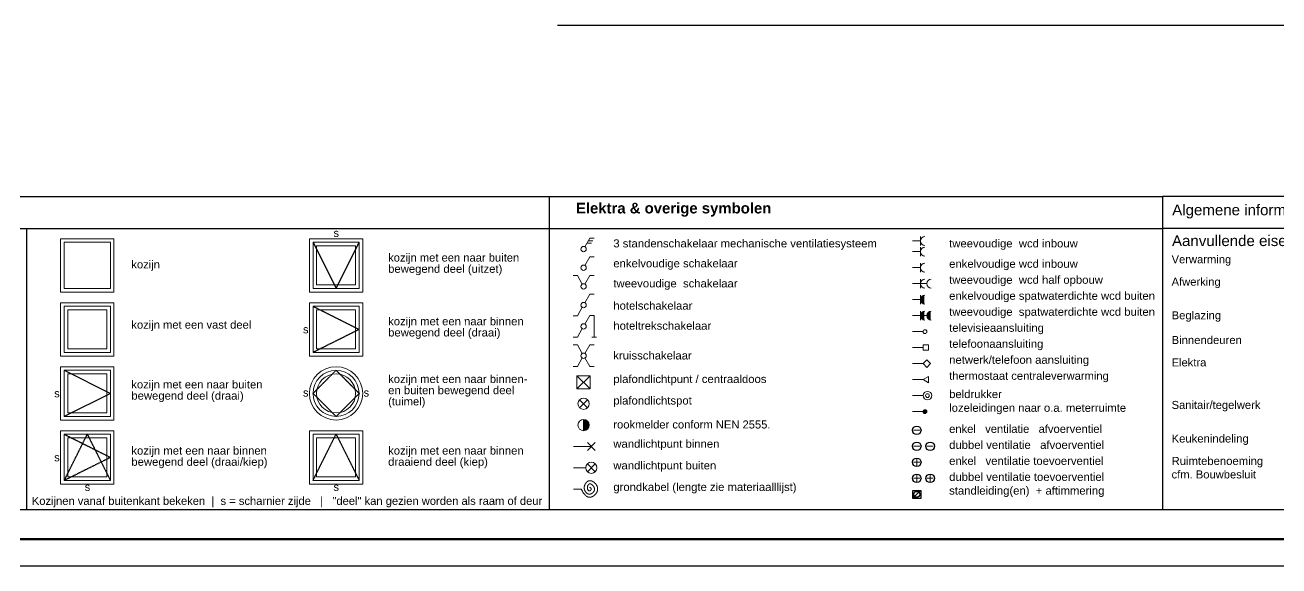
# Model space of a CAD drawing. Header units: millimetres. Extents: x -245 to 49755, y -245 to 41806.
# Drawn here: x 12192 to 23945, y -245 to 4824 of the extents above; entities that cross this region are included whole.
import ezdxf

# ---------------------------------------------------------------- set-up
doc = ezdxf.new("R2010")
doc.units = ezdxf.units.MM
doc.linetypes.add('PUNKT2_S9', pattern=[1, 0, -1])
doc.linetypes.add('VERDECKT2_S2', pattern=[2.7, 2, -0.7])
doc.layers.add('Standard', color=7, linetype='Continuous', lineweight=25)
doc.styles.add('ARIAL', font='arial.ttf')

msp = doc.modelspace()

# ---------------------------------------------------------------- hatches: boundary and pattern name
at = {"layer": 'Standard', "linetype": 'PUNKT2_S9', "lineweight": 18}
for color, points in [(8, [(20617, 2292), (20617, 2210), (20616, 2210), (20614, 2211), (20612, 2211), (20610, 2212), (20608, 2213), (20606, 2214), (20604, 2215), (20603, 2217), (20601, 2218), (20599, 2219), (20597, 2221), (20596, 2223), (20594, 2224), (20593, 2226), (20592, 2228), (20591, 2230), (20590, 2232), (20589, 2234), (20588, 2236), (20587, 2238), (20586, 2240), (20586, 2242), (20586, 2244), (20585, 2247), (20585, 2249), (20585, 2251), (20585, 2253), (20585, 2255), (20586, 2258), (20586, 2260), (20586, 2262), (20587, 2264), (20588, 2266), (20589, 2268), (20590, 2270), (20591, 2272), (20592, 2274), (20593, 2276), (20594, 2278), (20596, 2279), (20597, 2281), (20599, 2283), (20601, 2284), (20603, 2285), (20604, 2287), (20606, 2288), (20608, 2289), (20610, 2290), (20612, 2291), (20614, 2291), (20616, 2292)]), (8, [(20617, 2142), (20617, 2060), (20616, 2060), (20614, 2061), (20612, 2061), (20610, 2062), (20608, 2063), (20606, 2064), (20604, 2065), (20603, 2067), (20601, 2068), (20599, 2069), (20597, 2071), (20596, 2073), (20594, 2074), (20593, 2076), (20592, 2078), (20591, 2080), (20590, 2082), (20589, 2084), (20588, 2086), (20587, 2088), (20586, 2090), (20586, 2092), (20586, 2094), (20585, 2097), (20585, 2099), (20585, 2101), (20585, 2103), (20585, 2105), (20586, 2108), (20586, 2110), (20586, 2112), (20587, 2114), (20588, 2116), (20589, 2118), (20590, 2120), (20591, 2122), (20592, 2124), (20593, 2126), (20594, 2128), (20596, 2129), (20597, 2131), (20599, 2133), (20601, 2134), (20603, 2135), (20604, 2137), (20606, 2138), (20608, 2139), (20610, 2140), (20612, 2141), (20614, 2141), (20616, 2142)]), (8, [(20676, 2142), (20676, 2060), (20675, 2060), (20673, 2061), (20671, 2061), (20669, 2062), (20667, 2063), (20665, 2064), (20663, 2065), (20661, 2067), (20659, 2068), (20658, 2069), (20656, 2071), (20655, 2073), (20653, 2074), (20652, 2076), (20651, 2078), (20649, 2080), (20648, 2082), (20647, 2084), (20647, 2086), (20646, 2088), (20645, 2090), (20645, 2092), (20644, 2094), (20644, 2097), (20644, 2099), (20644, 2101), (20644, 2103), (20644, 2105), (20644, 2108), (20645, 2110), (20645, 2112), (20646, 2114), (20647, 2116), (20647, 2118), (20648, 2120), (20649, 2122), (20651, 2124), (20652, 2126), (20653, 2128), (20655, 2129), (20656, 2131), (20658, 2133), (20659, 2134), (20661, 2135), (20663, 2137), (20665, 2138), (20667, 2139), (20669, 2140), (20671, 2141), (20673, 2141), (20675, 2142)]), (252, [(20609, 1201), (20609, 1202), (20610, 1203), (20610, 1204), (20610, 1205), (20610, 1205), (20610, 1206), (20611, 1207), (20611, 1208), (20611, 1209), (20612, 1210), (20612, 1210), (20613, 1211), (20613, 1212), (20614, 1213), (20615, 1213), (20615, 1214), (20616, 1215), (20617, 1215), (20617, 1216), (20618, 1216), (20619, 1217), (20620, 1217), (20621, 1217), (20622, 1218), (20622, 1218), (20623, 1218), (20624, 1218), (20625, 1218), (20626, 1218), (20627, 1218), (20628, 1218), (20629, 1218), (20630, 1218), (20631, 1218), (20631, 1218), (20632, 1218), (20633, 1217), (20634, 1217), (20635, 1217), (20636, 1216), (20636, 1216), (20637, 1215), (20638, 1215), (20639, 1214), (20639, 1213), (20640, 1213), (20641, 1212), (20641, 1211), (20642, 1210), (20642, 1210), (20643, 1209), (20643, 1208), (20643, 1207), (20644, 1206), (20644, 1205), (20644, 1205), (20644, 1204), (20644, 1203), (20644, 1202), (20644, 1201), (20644, 1200), (20644, 1199), (20644, 1198), (20644, 1197), (20644, 1196), (20644, 1196), (20643, 1195), (20643, 1194), (20643, 1193), (20642, 1192), (20642, 1191), (20641, 1191), (20641, 1190), (20640, 1189), (20639, 1189), (20639, 1188), (20638, 1187), (20637, 1187), (20636, 1186), (20636, 1186), (20635, 1185), (20634, 1185), (20633, 1185), (20632, 1184), (20631, 1184), (20631, 1184), (20630, 1184), (20629, 1184), (20628, 1183), (20627, 1183), (20626, 1183), (20625, 1184), (20624, 1184), (20623, 1184), (20622, 1184), (20622, 1184), (20621, 1185), (20620, 1185), (20619, 1185), (20618, 1186), (20617, 1186), (20617, 1187), (20616, 1187), (20615, 1188), (20615, 1189), (20614, 1189), (20613, 1190), (20613, 1191), (20612, 1191), (20612, 1192), (20611, 1193), (20611, 1194), (20611, 1195), (20610, 1196), (20610, 1196), (20610, 1197), (20610, 1198), (20610, 1199), (20609, 1200)])]:
    msp.add_hatch(color=color, dxfattribs=at).paths.add_polyline_path(points, flags=16)
msp.add_hatch(color=8, dxfattribs=at).paths.add_polyline_path([(17427, 1128), (17427, 1023), (17436, 1024), (17445, 1026), (17453, 1030), (17461, 1035), (17467, 1042), (17473, 1049), (17476, 1058), (17479, 1066), (17480, 1075), (17479, 1085), (17476, 1093), (17473, 1102), (17467, 1109), (17461, 1116), (17453, 1121), (17445, 1125), (17436, 1127)])

# ---------------------------------------------------------------- linework, layer by layer
at = {"layer": 'Standard', "color": 26, "linetype": 'Continuous', "lineweight": -3}
msp.add_line((17184, 4824), (25734, 4824), dxfattribs=at)
at = {"layer": 'Standard', "color": 1, "linetype": 'Continuous', "lineweight": -3}
for p, q in [((7505, 3219), (17105, 3219)), ((17105, 3219), (17105, 281)), ((17105, 3219), (22855, 3219)), ((29605, 3219), (22855, 3219)), ((22855, 3219), (22855, 281)), ((7505, 2919), (17105, 2919)), ((12206, 2919), (12206, 281)), ((17105, 2919), (22855, 2919)), ((17105, 281), (7505, 281)), ((22855, 281), (17105, 281)), ((29605, 281), (22855, 281))]:
    msp.add_line(p, q, dxfattribs=at)
at = {"layer": 'Standard', "color": 7, "linetype": 'Continuous', "lineweight": -3}
for p, q in [((29605, 3219), (22855, 3219)), ((29605, 2919), (22855, 2919)), ((14891, 2789), (15107, 2356)), ((15107, 2356), (15324, 2789)), ((12559, 1589), (12992, 1372)), ((12992, 1372), (12559, 1156)), ((15107, 1156), (14891, 1372)), ((15324, 1372), (15107, 1156)), ((20512, 388), (20512, 463)), ((20512, 463), (20587, 463)), ((20587, 388), (20512, 388)), ((20582, 458), (20518, 394)), ((20518, 394), (20518, 414)), ((20518, 394), (20538, 394)), ((20587, 463), (20587, 388))]:
    msp.add_line(p, q, dxfattribs=at)
at = {"layer": 'Standard', "color": 7, "linetype": 'Continuous', "lineweight": 18}
for p, q in [((13025, 2822), (12525, 2822)), ((12525, 2822), (12525, 2322)), ((13025, 2322), (13025, 2822)), ((15357, 2822), (14857, 2822)), ((14857, 2822), (14857, 2322)), ((15357, 2322), (15357, 2822)), ((20585, 2759), (20585, 2843)), ((12992, 2789), (12559, 2789)), ((12559, 2789), (12559, 2356)), ((12992, 2356), (12992, 2789)), ((15324, 2789), (14891, 2789)), ((14891, 2789), (14891, 2356)), ((15290, 2755), (14924, 2755)), ((14924, 2755), (14924, 2389)), ((15290, 2389), (15290, 2755)), ((15324, 2356), (15324, 2789)), ((20585, 2801), (20510, 2801)), ((20585, 2659), (20585, 2743)), ((17440, 2572), (17485, 2651)), ((17485, 2651), (17527, 2651)), ((20585, 2701), (20510, 2701)), ((20585, 2509), (20585, 2593)), ((17369, 2476), (17328, 2476)), ((17415, 2397), (17369, 2476)), ((17440, 2397), (17485, 2476)), ((17485, 2476), (17527, 2476)), ((20585, 2551), (20510, 2551)), ((12559, 2356), (12992, 2356)), ((14891, 2356), (15324, 2356)), ((14924, 2389), (15290, 2389)), ((20510, 2401), (20644, 2401)), ((20585, 2443), (20585, 2358)), ((12525, 2322), (13025, 2322)), ((14857, 2322), (15357, 2322)), ((17440, 2222), (17485, 2301)), ((17485, 2301), (17527, 2301)), ((20585, 2251), (20510, 2251)), ((20585, 2251), (20585, 2293)), ((20585, 2251), (20585, 2208)), ((20617, 2292), (20617, 2210)), ((13025, 2222), (12525, 2222)), ((12525, 2222), (12525, 1722)), ((12992, 2189), (12559, 2189)), ((12559, 2189), (12559, 1756)), ((12958, 2155), (12592, 2155)), ((12592, 2155), (12592, 1789)), ((12958, 1789), (12958, 2155)), ((12992, 1756), (12992, 2189)), ((13025, 1722), (13025, 2222)), ((15357, 2222), (14857, 2222)), ((14857, 2222), (14857, 1722)), ((15324, 2189), (14891, 2189)), ((14891, 2189), (14891, 1756)), ((15290, 2155), (14924, 2155)), ((14924, 2155), (14924, 1789)), ((15290, 1789), (15290, 2155)), ((15324, 1756), (15324, 2189)), ((15357, 1722), (15357, 2222)), ((17415, 2179), (17369, 2100)), ((20585, 2101), (20585, 2143)), ((20617, 2142), (20617, 2060)), ((20676, 2142), (20676, 2060)), ((17369, 2100), (17328, 2100)), ((17440, 2022), (17485, 2101)), ((17485, 2101), (17527, 2101)), ((17527, 2101), (17527, 1900)), ((20644, 2101), (20510, 2101)), ((20585, 2101), (20585, 2058)), ((17369, 1900), (17328, 1900)), ((17415, 1979), (17369, 1900)), ((17547, 1900), (17506, 1900)), ((20510, 1951), (20609, 1951)), ((12592, 1789), (12958, 1789)), ((14924, 1789), (15290, 1789)), ((17369, 1826), (17328, 1826)), ((17415, 1747), (17369, 1826)), ((17440, 1747), (17485, 1826)), ((17485, 1826), (17527, 1826)), ((20510, 1801), (20609, 1801)), ((20609, 1776), (20609, 1826)), ((20609, 1826), (20659, 1826)), ((20659, 1776), (20609, 1776)), ((20659, 1826), (20659, 1776)), ((12525, 1722), (13025, 1722)), ((12559, 1756), (12992, 1756)), ((14857, 1722), (15357, 1722)), ((14891, 1756), (15324, 1756)), ((17415, 1704), (17369, 1625)), ((17440, 1704), (17485, 1625)), ((20510, 1651), (20609, 1651)), ((20609, 1651), (20645, 1686)), ((20645, 1616), (20609, 1651)), ((20645, 1686), (20680, 1651)), ((20680, 1651), (20645, 1616)), ((13025, 1622), (12525, 1622)), ((12525, 1622), (12525, 1122)), ((12992, 1589), (12559, 1589)), ((12559, 1589), (12559, 1156)), ((12958, 1555), (12592, 1555)), ((12592, 1555), (12592, 1189)), ((12958, 1189), (12958, 1555)), ((12992, 1156), (12992, 1589)), ((13025, 1122), (13025, 1622)), ((17369, 1625), (17328, 1625)), ((17489, 1414), (17365, 1537)), ((17365, 1414), (17489, 1537)), ((17489, 1537), (17365, 1537)), ((17365, 1537), (17365, 1414)), ((17485, 1625), (17527, 1625)), ((17489, 1414), (17489, 1537)), ((20609, 1501), (20659, 1530)), ((20659, 1530), (20659, 1472)), ((17365, 1414), (17489, 1414)), ((20609, 1501), (20510, 1501)), ((20659, 1472), (20609, 1501)), ((20510, 1351), (20609, 1351)), ((12592, 1189), (12958, 1189)), ((20510, 1201), (20609, 1201)), ((12525, 1122), (13025, 1122)), ((12559, 1156), (12992, 1156)), ((13025, 1022), (12525, 1022)), ((12525, 1022), (12525, 522)), ((12992, 989), (12559, 989)), ((12559, 989), (12559, 556)), ((12958, 955), (12592, 955)), ((12592, 955), (12592, 589)), ((12958, 589), (12958, 955)), ((12992, 556), (12992, 989)), ((13025, 522), (13025, 1022)), ((15357, 1022), (14857, 1022)), ((14857, 1022), (14857, 522)), ((15324, 989), (14891, 989)), ((14891, 989), (14891, 556)), ((15290, 955), (14924, 955)), ((14924, 955), (14924, 589)), ((15290, 589), (15290, 955)), ((15324, 556), (15324, 989)), ((15357, 522), (15357, 1022)), ((17334, 875), (17500, 875)), ((17537, 913), (17463, 838)), ((17537, 838), (17463, 913)), ((17537, 713), (17463, 638)), ((17537, 638), (17463, 713)), ((12592, 589), (12958, 589)), ((14924, 589), (15290, 589)), ((17334, 675), (17447, 675)), ((12525, 522), (13025, 522)), ((12559, 556), (12992, 556)), ((14857, 522), (15357, 522)), ((14891, 556), (15324, 556)), ((17405, 475), (17410, 466)), ((17435, 499), (17434, 498)), ((17434, 498), (17434, 497)), ((17434, 497), (17434, 496)), ((17434, 496), (17434, 494)), ((17434, 494), (17434, 493)), ((17434, 493), (17434, 492)), ((17434, 492), (17434, 491)), ((17434, 491), (17434, 489)), ((17434, 489), (17434, 488)), ((17434, 488), (17434, 487)), ((17434, 487), (17434, 486)), ((17434, 486), (17434, 484)), ((17434, 484), (17434, 483)), ((17434, 483), (17434, 482)), ((17434, 482), (17434, 480)), ((17434, 480), (17434, 479)), ((17434, 479), (17434, 478)), ((17434, 478), (17434, 477)), ((17434, 477), (17435, 475)), ((17436, 504), (17435, 503)), ((17435, 503), (17435, 502)), ((17435, 502), (17435, 501)), ((17435, 501), (17435, 499)), ((17435, 475), (17435, 474)), ((17435, 474), (17435, 473)), ((17435, 473), (17435, 472)), ((17435, 472), (17436, 471)), ((17437, 508), (17436, 507)), ((17436, 507), (17436, 506)), ((17436, 506), (17436, 504)), ((17436, 471), (17436, 469)), ((17438, 511), (17437, 509)), ((17437, 509), (17437, 508)), ((17439, 514), (17438, 513)), ((17438, 513), (17438, 512)), ((17438, 512), (17438, 511)), ((17440, 516), (17439, 515)), ((17439, 515), (17439, 514)), ((17441, 519), (17440, 518)), ((17440, 518), (17440, 516)), ((17442, 521), (17441, 520)), ((17441, 520), (17441, 519)), ((17443, 523), (17442, 522)), ((17442, 522), (17442, 521)), ((17444, 524), (17443, 523)), ((17445, 526), (17444, 525)), ((17444, 525), (17444, 524)), ((17446, 527), (17445, 527)), ((17445, 527), (17445, 526)), ((17447, 529), (17446, 528)), ((17446, 528), (17446, 527)), ((17448, 530), (17447, 530)), ((17447, 530), (17447, 529)), ((17449, 532), (17448, 531)), ((17448, 531), (17448, 530)), ((17450, 533), (17449, 533)), ((17449, 533), (17449, 532)), ((17451, 535), (17450, 534)), ((17450, 534), (17450, 533)), ((17452, 536), (17451, 535)), ((17451, 535), (17451, 535)), ((17453, 537), (17452, 536)), ((17454, 538), (17453, 537)), ((17453, 537), (17453, 537)), ((17455, 539), (17454, 539)), ((17454, 539), (17454, 538)), ((17456, 540), (17455, 539)), ((17457, 541), (17456, 541)), ((17456, 541), (17456, 540)), ((17458, 542), (17457, 542)), ((17457, 542), (17457, 541)), ((17459, 543), (17458, 542)), ((17460, 544), (17459, 543)), ((17459, 543), (17459, 543)), ((17461, 544), (17460, 544)), ((17462, 545), (17461, 545)), ((17461, 545), (17461, 544)), ((17463, 546), (17462, 545)), ((17464, 547), (17463, 546)), ((17463, 546), (17463, 546)), ((17464, 497), (17463, 496)), ((17463, 496), (17463, 494)), ((17463, 494), (17463, 493)), ((17463, 493), (17463, 492)), ((17463, 492), (17463, 490)), ((17463, 490), (17463, 489)), ((17463, 489), (17463, 488)), ((17463, 488), (17463, 486)), ((17463, 486), (17463, 485)), ((17463, 485), (17463, 484)), ((17463, 484), (17463, 482)), ((17463, 482), (17463, 481)), ((17463, 481), (17464, 479)), ((17465, 547), (17464, 547)), ((17465, 502), (17464, 501)), ((17464, 501), (17464, 500)), ((17464, 500), (17464, 498)), ((17464, 498), (17464, 497)), ((17464, 479), (17464, 478)), ((17464, 478), (17464, 477)), ((17464, 477), (17465, 475)), ((17466, 548), (17465, 547)), ((17466, 505), (17465, 504)), ((17465, 504), (17465, 502)), ((17465, 475), (17465, 474)), ((17465, 474), (17465, 473)), ((17465, 473), (17466, 472)), ((17467, 548), (17466, 548)), ((17466, 548), (17466, 548)), ((17467, 507), (17466, 506)), ((17466, 506), (17466, 506)), ((17466, 506), (17466, 505)), ((17466, 472), (17466, 471)), ((17466, 471), (17467, 470)), ((17468, 549), (17467, 548)), ((17468, 509), (17467, 509)), ((17467, 509), (17467, 508)), ((17467, 508), (17467, 507)), ((17467, 470), (17467, 469)), ((17469, 550), (17468, 549)), ((17468, 549), (17468, 549)), ((17469, 511), (17468, 511)), ((17468, 511), (17468, 510)), ((17468, 510), (17468, 509)), ((17470, 550), (17469, 550)), ((17470, 513), (17469, 512)), ((17469, 512), (17469, 511)), ((17471, 550), (17470, 550)), ((17471, 515), (17470, 514)), ((17470, 514), (17470, 513)), ((17470, 513), (17470, 513)), ((17472, 551), (17471, 551)), ((17471, 551), (17471, 550)), ((17472, 516), (17471, 515)), ((17471, 515), (17471, 515)), ((17473, 551), (17472, 551)), ((17473, 517), (17472, 516)), ((17472, 516), (17472, 516)), ((17474, 551), (17473, 551)), ((17474, 518), (17473, 517)), ((17473, 517), (17473, 517)), ((17475, 552), (17474, 552)), ((17474, 552), (17474, 551)), ((17475, 519), (17474, 518)), ((17474, 518), (17474, 518)), ((17476, 552), (17475, 552)), ((17476, 520), (17475, 519)), ((17475, 519), (17475, 519)), ((17477, 552), (17476, 552)), ((17477, 520), (17476, 520)), ((17478, 553), (17477, 552)), ((17478, 521), (17477, 520)), ((17477, 520), (17477, 520)), ((17479, 553), (17478, 553)), ((17478, 553), (17478, 553)), ((17479, 522), (17478, 521)), ((17478, 521), (17478, 521)), ((17480, 553), (17479, 553)), ((17480, 522), (17479, 522)), ((17479, 522), (17479, 522)), ((17481, 553), (17480, 553)), ((17481, 522), (17480, 522)), ((17482, 553), (17481, 553)), ((17481, 553), (17481, 553)), ((17482, 523), (17481, 523)), ((17481, 523), (17481, 522)), ((17483, 553), (17482, 553)), ((17483, 523), (17482, 523)), ((17482, 523), (17482, 523)), ((17484, 553), (17483, 553)), ((17484, 523), (17483, 523)), ((17485, 553), (17484, 553)), ((17485, 523), (17484, 523)), ((17484, 523), (17484, 523)), ((17486, 554), (17485, 553)), ((17486, 523), (17485, 523)), ((17487, 491), (17485, 492)), ((17487, 554), (17486, 554)), ((17486, 554), (17486, 554)), ((17487, 524), (17486, 524)), ((17486, 524), (17486, 523)), ((17488, 553), (17487, 554)), ((17488, 524), (17487, 524)), ((17489, 490), (17487, 491)), ((17489, 553), (17488, 553)), ((17489, 523), (17488, 524)), ((17488, 524), (17488, 524)), ((17490, 553), (17489, 553)), ((17490, 523), (17489, 523)), ((17490, 489), (17489, 490)), ((17491, 553), (17490, 553)), ((17490, 553), (17490, 553)), ((17491, 523), (17490, 523)), ((17490, 523), (17490, 523)), ((17492, 487), (17490, 489)), ((17492, 553), (17491, 553)), ((17492, 523), (17491, 523)), ((17493, 553), (17492, 553)), ((17493, 523), (17492, 523)), ((17492, 523), (17492, 523)), ((17494, 486), (17492, 487)), ((17494, 553), (17493, 553)), ((17494, 523), (17493, 523)), ((17495, 553), (17494, 553)), ((17495, 522), (17494, 523)), ((17495, 485), (17494, 486)), ((17496, 552), (17495, 553)), ((17495, 553), (17495, 553)), ((17496, 522), (17495, 522)), ((17495, 522), (17495, 522)), ((17496, 484), (17495, 485)), ((17497, 552), (17496, 552)), ((17497, 522), (17496, 522)), ((17496, 483), (17496, 484)), ((17497, 483), (17496, 483)), ((17498, 552), (17497, 552)), ((17497, 521), (17497, 522)), ((17498, 521), (17497, 521)), ((17497, 482), (17497, 483)), ((17497, 481), (17497, 482)), ((17498, 481), (17497, 481)), ((17499, 552), (17498, 552)), ((17499, 521), (17498, 521)), ((17498, 480), (17498, 481)), ((17499, 479), (17498, 480)), ((17498, 471), (17498, 472)), ((17498, 472), (17499, 472)), ((17498, 470), (17498, 471)), ((17500, 552), (17499, 552)), ((17499, 520), (17499, 521)), ((17500, 520), (17499, 520)), ((17499, 478), (17499, 479)), ((17499, 477), (17499, 478)), ((17499, 478), (17499, 478)), ((17499, 476), (17499, 477)), ((17499, 475), (17499, 476)), ((17499, 474), (17499, 475)), ((17499, 475), (17499, 475)), ((17499, 473), (17499, 474)), ((17499, 472), (17499, 473)), ((17500, 551), (17500, 552)), ((17501, 551), (17500, 551)), ((17501, 519), (17500, 520)), ((17502, 551), (17501, 551)), ((17502, 519), (17501, 519)), ((17503, 551), (17502, 551)), ((17503, 518), (17502, 519)), ((17502, 519), (17502, 519)), ((17504, 550), (17503, 551)), ((17504, 518), (17503, 518)), ((17505, 550), (17504, 550)), ((17504, 517), (17504, 518)), ((17505, 517), (17504, 517)), ((17506, 549), (17505, 550)), ((17505, 550), (17505, 550)), ((17506, 516), (17505, 517)), ((17507, 549), (17506, 549)), ((17507, 515), (17506, 516)), ((17506, 516), (17506, 516)), ((17508, 549), (17507, 549)), ((17508, 515), (17507, 515)), ((17509, 548), (17508, 549)), ((17508, 514), (17508, 515)), ((17509, 514), (17508, 514)), ((17510, 548), (17509, 548)), ((17510, 513), (17509, 514)), ((17511, 547), (17510, 548)), ((17510, 548), (17510, 548)), ((17511, 512), (17510, 513)), ((17510, 513), (17510, 513)), ((17512, 547), (17511, 547)), ((17512, 511), (17511, 512)), ((17513, 546), (17512, 547)), ((17513, 510), (17512, 511)), ((17512, 511), (17512, 511)), ((17514, 546), (17513, 546)), ((17514, 509), (17513, 510)), ((17514, 545), (17514, 546)), ((17515, 545), (17514, 545)), ((17514, 508), (17514, 509)), ((17515, 507), (17514, 508)), ((17516, 544), (17515, 545)), ((17516, 507), (17515, 507)), ((17517, 544), (17516, 544)), ((17517, 506), (17516, 507)), ((17518, 543), (17517, 544)), ((17517, 505), (17517, 506)), ((17518, 504), (17517, 505)), ((17519, 542), (17518, 543)), ((17518, 543), (17518, 543)), ((17519, 503), (17518, 504)), ((17520, 542), (17519, 542)), ((17519, 502), (17519, 503)), ((17520, 501), (17519, 502)), ((17521, 541), (17520, 542)), ((17521, 500), (17520, 501)), ((17522, 541), (17521, 541)), ((17521, 499), (17521, 500)), ((17522, 498), (17521, 499)), ((17522, 540), (17522, 541)), ((17523, 540), (17522, 540)), ((17522, 497), (17522, 498)), ((17523, 496), (17522, 497)), ((17524, 539), (17523, 540)), ((17523, 495), (17523, 496)), ((17524, 494), (17523, 495)), ((17525, 539), (17524, 539)), ((17524, 493), (17524, 494)), ((17525, 492), (17524, 493)), ((17525, 538), (17525, 539)), ((17526, 537), (17525, 538)), ((17525, 491), (17525, 492)), ((17526, 490), (17525, 491)), ((17527, 537), (17526, 537)), ((17526, 489), (17526, 490)), ((17527, 488), (17526, 489)), ((17528, 536), (17527, 537)), ((17527, 487), (17527, 488)), ((17527, 486), (17527, 487)), ((17528, 485), (17527, 486)), ((17529, 535), (17528, 536)), ((17528, 536), (17528, 536)), ((17528, 484), (17528, 485)), ((17528, 483), (17528, 484)), ((17528, 482), (17528, 483)), ((17529, 481), (17528, 482)), ((17530, 534), (17529, 535)), ((17529, 480), (17529, 481)), ((17529, 479), (17529, 480)), ((17529, 478), (17529, 479)), ((17529, 477), (17529, 478)), ((17529, 475), (17529, 477)), ((17529, 474), (17529, 475)), ((17529, 473), (17529, 474)), ((17529, 472), (17529, 473)), ((17529, 471), (17529, 472)), ((17529, 470), (17529, 471)), ((17529, 469), (17529, 470)), ((17531, 534), (17530, 534)), ((17531, 533), (17531, 534)), ((17532, 532), (17531, 533)), ((17533, 531), (17532, 532)), ((17534, 531), (17533, 531)), ((17534, 530), (17534, 531)), ((17535, 529), (17534, 530)), ((17536, 528), (17535, 529)), ((17537, 528), (17536, 528)), ((17537, 527), (17537, 528)), ((17538, 526), (17537, 527)), ((17539, 525), (17538, 526)), ((17540, 524), (17539, 525)), ((17540, 523), (17540, 524)), ((17541, 523), (17540, 523)), ((17542, 522), (17541, 523)), ((17542, 521), (17542, 522)), ((17543, 520), (17542, 521)), ((17544, 519), (17543, 520)), ((17544, 518), (17544, 519)), ((17545, 517), (17544, 518)), ((17546, 516), (17545, 517)), ((17546, 515), (17546, 516)), ((17547, 514), (17546, 515)), ((17548, 513), (17547, 514)), ((17547, 514), (17547, 514)), ((17548, 512), (17548, 513)), ((17549, 511), (17548, 512)), ((17550, 510), (17549, 511)), ((17550, 509), (17550, 510)), ((17551, 508), (17550, 509)), ((17551, 507), (17551, 508)), ((17552, 506), (17551, 507)), ((17552, 505), (17552, 506)), ((17553, 504), (17552, 505)), ((17553, 503), (17553, 504)), ((17553, 502), (17553, 503)), ((17554, 501), (17553, 502)), ((17554, 500), (17554, 501)), ((17555, 499), (17554, 500)), ((17555, 498), (17555, 499)), ((17555, 497), (17555, 498)), ((17556, 496), (17555, 497)), ((17556, 495), (17556, 496)), ((17556, 494), (17556, 495)), ((17557, 493), (17556, 494)), ((17557, 492), (17557, 493)), ((17557, 491), (17557, 492)), ((17557, 490), (17557, 491)), ((17558, 489), (17557, 490)), ((17558, 488), (17558, 489)), ((17558, 487), (17558, 488)), ((17558, 486), (17558, 487)), ((17558, 485), (17558, 486)), ((17559, 484), (17558, 485)), ((17559, 483), (17559, 484)), ((17559, 482), (17559, 483)), ((17559, 481), (17559, 482)), ((17559, 480), (17559, 481)), ((17559, 479), (17559, 480)), ((17559, 478), (17559, 479)), ((17559, 476), (17559, 478)), ((17559, 475), (17559, 476)), ((17559, 474), (17559, 475)), ((17559, 473), (17559, 474)), ((17559, 472), (17559, 473)), ((17559, 471), (17559, 472)), ((17559, 470), (17559, 471)), ((17559, 469), (17559, 470)), ((17410, 466), (17416, 456)), ((17416, 456), (17421, 447)), ((17421, 447), (17427, 438)), ((17427, 438), (17433, 430)), ((17433, 430), (17439, 423)), ((17436, 469), (17436, 468)), ((17436, 468), (17437, 467)), ((17437, 467), (17437, 466)), ((17437, 466), (17437, 465)), ((17437, 465), (17438, 464)), ((17438, 464), (17438, 463)), ((17438, 463), (17439, 461)), ((17439, 461), (17439, 460)), ((17439, 460), (17440, 459)), ((17439, 423), (17440, 422)), ((17440, 459), (17440, 458)), ((17440, 458), (17441, 457)), ((17440, 422), (17440, 421)), ((17440, 421), (17441, 420)), ((17441, 457), (17441, 456)), ((17441, 456), (17442, 455)), ((17441, 420), (17442, 420)), ((17442, 455), (17443, 454)), ((17442, 420), (17442, 419)), ((17442, 419), (17443, 418)), ((17443, 454), (17443, 453)), ((17443, 453), (17444, 452)), ((17443, 418), (17444, 418)), ((17444, 452), (17445, 451)), ((17444, 418), (17444, 417)), ((17444, 417), (17445, 416)), ((17445, 451), (17445, 450)), ((17445, 450), (17446, 449)), ((17445, 416), (17446, 416)), ((17446, 449), (17447, 448)), ((17446, 416), (17446, 415)), ((17446, 415), (17447, 414)), ((17447, 448), (17447, 447)), ((17447, 447), (17448, 446)), ((17447, 414), (17448, 414)), ((17448, 446), (17449, 445)), ((17448, 414), (17448, 413)), ((17448, 413), (17449, 412)), ((17449, 445), (17450, 444)), ((17449, 412), (17450, 412)), ((17450, 444), (17451, 443)), ((17450, 412), (17450, 411)), ((17450, 411), (17451, 411)), ((17451, 443), (17451, 442)), ((17451, 442), (17452, 442)), ((17451, 411), (17452, 410)), ((17452, 442), (17453, 441)), ((17452, 410), (17452, 409)), ((17452, 409), (17453, 409)), ((17453, 441), (17453, 440)), ((17453, 440), (17454, 440)), ((17453, 409), (17454, 408)), ((17454, 440), (17455, 439)), ((17454, 408), (17455, 408)), ((17455, 439), (17456, 438)), ((17455, 408), (17455, 407)), ((17455, 407), (17456, 407)), ((17456, 438), (17456, 438)), ((17456, 438), (17457, 437)), ((17456, 407), (17457, 406)), ((17457, 437), (17458, 437)), ((17457, 406), (17457, 406)), ((17457, 406), (17458, 405)), ((17458, 437), (17459, 436)), ((17458, 405), (17459, 405)), ((17459, 436), (17460, 435)), ((17459, 405), (17460, 405)), ((17460, 435), (17460, 435)), ((17460, 435), (17461, 434)), ((17460, 405), (17460, 404)), ((17460, 404), (17461, 404)), ((17461, 434), (17462, 434)), ((17461, 404), (17462, 403)), ((17462, 434), (17463, 433)), ((17462, 403), (17463, 403)), ((17463, 433), (17464, 433)), ((17463, 403), (17463, 403)), ((17463, 403), (17464, 402)), ((17464, 433), (17465, 432)), ((17464, 402), (17465, 402)), ((17465, 432), (17465, 432)), ((17465, 432), (17466, 432)), ((17465, 402), (17466, 402)), ((17466, 432), (17467, 431)), ((17466, 402), (17466, 401)), ((17466, 401), (17467, 401)), ((17467, 469), (17468, 468)), ((17467, 431), (17468, 431)), ((17467, 401), (17468, 401)), ((17468, 468), (17468, 467)), ((17468, 467), (17469, 466)), ((17468, 431), (17469, 431)), ((17468, 401), (17469, 400)), ((17469, 466), (17469, 466)), ((17469, 466), (17470, 465)), ((17469, 431), (17470, 430)), ((17469, 400), (17470, 400)), ((17470, 465), (17471, 464)), ((17470, 430), (17471, 430)), ((17470, 400), (17470, 400)), ((17470, 400), (17471, 400)), ((17471, 464), (17471, 463)), ((17471, 463), (17472, 462)), ((17471, 430), (17472, 430)), ((17471, 400), (17472, 399)), ((17472, 462), (17473, 462)), ((17472, 430), (17473, 429)), ((17472, 399), (17473, 399)), ((17473, 462), (17473, 461)), ((17473, 461), (17474, 461)), ((17473, 429), (17473, 429)), ((17473, 429), (17474, 429)), ((17473, 399), (17474, 399)), ((17474, 461), (17475, 460)), ((17474, 429), (17475, 429)), ((17474, 399), (17474, 399)), ((17474, 399), (17475, 399)), ((17475, 460), (17475, 460)), ((17475, 460), (17476, 460)), ((17475, 429), (17476, 429)), ((17475, 399), (17476, 399)), ((17476, 460), (17477, 459)), ((17476, 429), (17477, 428)), ((17476, 399), (17477, 399)), ((17477, 459), (17477, 459)), ((17477, 459), (17478, 459)), ((17477, 428), (17478, 428)), ((17477, 399), (17478, 398)), ((17478, 459), (17479, 458)), ((17478, 428), (17479, 428)), ((17478, 398), (17478, 398)), ((17478, 398), (17479, 398)), ((17479, 458), (17480, 458)), ((17479, 428), (17480, 428)), ((17479, 398), (17480, 398)), ((17480, 458), (17480, 458)), ((17480, 458), (17481, 458)), ((17480, 428), (17481, 428)), ((17480, 398), (17481, 398)), ((17481, 458), (17482, 458)), ((17481, 428), (17482, 428)), ((17481, 398), (17482, 398)), ((17482, 458), (17483, 458)), ((17482, 428), (17483, 428)), ((17482, 398), (17483, 398)), ((17483, 458), (17484, 459)), ((17483, 458), (17483, 458)), ((17483, 428), (17484, 428)), ((17483, 398), (17484, 398)), ((17484, 459), (17485, 459)), ((17484, 428), (17485, 428)), ((17484, 398), (17484, 398)), ((17484, 398), (17485, 398)), ((17485, 459), (17486, 459)), ((17485, 428), (17486, 428)), ((17485, 398), (17486, 398)), ((17486, 459), (17487, 459)), ((17486, 428), (17487, 428)), ((17486, 398), (17487, 398)), ((17487, 459), (17487, 460)), ((17487, 460), (17488, 460)), ((17487, 428), (17488, 429)), ((17487, 398), (17488, 398)), ((17488, 460), (17489, 461)), ((17488, 429), (17489, 429)), ((17488, 398), (17489, 399)), ((17489, 461), (17490, 461)), ((17489, 429), (17490, 429)), ((17489, 399), (17490, 399)), ((17490, 461), (17491, 462)), ((17490, 429), (17490, 429)), ((17490, 429), (17491, 429)), ((17490, 399), (17491, 399)), ((17491, 462), (17492, 463)), ((17491, 462), (17491, 462)), ((17491, 429), (17492, 430)), ((17491, 399), (17492, 399)), ((17492, 463), (17493, 464)), ((17492, 430), (17493, 430)), ((17492, 399), (17492, 399)), ((17492, 399), (17493, 399)), ((17493, 464), (17494, 465)), ((17493, 464), (17493, 464)), ((17493, 430), (17494, 430)), ((17493, 399), (17494, 400)), ((17494, 465), (17495, 466)), ((17494, 430), (17495, 431)), ((17494, 400), (17495, 400)), ((17495, 466), (17496, 467)), ((17495, 466), (17495, 466)), ((17495, 431), (17496, 431)), ((17495, 400), (17496, 400)), ((17496, 468), (17497, 469)), ((17496, 467), (17496, 468)), ((17496, 431), (17497, 431)), ((17496, 400), (17497, 400)), ((17497, 469), (17498, 470)), ((17497, 469), (17497, 469)), ((17497, 431), (17498, 432)), ((17497, 400), (17498, 401)), ((17498, 432), (17499, 432)), ((17498, 401), (17499, 401)), ((17499, 432), (17500, 432)), ((17499, 401), (17500, 401)), ((17500, 432), (17501, 433)), ((17500, 401), (17501, 401)), ((17501, 433), (17502, 433)), ((17501, 401), (17501, 402)), ((17501, 402), (17502, 402)), ((17502, 433), (17503, 434)), ((17502, 402), (17503, 402)), ((17503, 434), (17504, 434)), ((17503, 402), (17504, 403)), ((17504, 434), (17504, 435)), ((17504, 435), (17505, 435)), ((17504, 403), (17505, 403)), ((17505, 435), (17506, 436)), ((17505, 403), (17506, 404)), ((17506, 436), (17507, 436)), ((17506, 404), (17507, 404)), ((17507, 436), (17508, 437)), ((17507, 404), (17508, 404)), ((17508, 437), (17509, 438)), ((17508, 404), (17509, 405)), ((17509, 438), (17510, 438)), ((17509, 405), (17510, 405)), ((17510, 439), (17511, 440)), ((17510, 438), (17510, 439)), ((17510, 405), (17511, 406)), ((17511, 440), (17512, 440)), ((17511, 406), (17512, 407)), ((17511, 406), (17511, 406)), ((17512, 440), (17513, 441)), ((17512, 407), (17513, 407)), ((17513, 441), (17514, 442)), ((17513, 407), (17514, 408)), ((17514, 442), (17515, 443)), ((17514, 442), (17514, 442)), ((17514, 408), (17515, 408)), ((17515, 443), (17516, 444)), ((17515, 408), (17516, 409)), ((17516, 444), (17517, 445)), ((17516, 409), (17517, 409)), ((17517, 445), (17518, 446)), ((17517, 445), (17517, 445)), ((17517, 409), (17518, 410)), ((17518, 446), (17519, 447)), ((17518, 410), (17519, 410)), ((17519, 448), (17520, 449)), ((17519, 447), (17519, 448)), ((17519, 411), (17520, 412)), ((17519, 410), (17519, 411)), ((17520, 449), (17521, 449)), ((17520, 412), (17521, 412)), ((17521, 450), (17522, 451)), ((17521, 449), (17521, 450)), ((17521, 412), (17522, 413)), ((17522, 452), (17523, 453)), ((17522, 451), (17522, 452)), ((17522, 413), (17523, 413)), ((17523, 454), (17524, 455)), ((17523, 453), (17523, 454)), ((17523, 413), (17524, 414)), ((17524, 456), (17525, 457)), ((17524, 455), (17524, 456)), ((17524, 414), (17525, 415)), ((17525, 457), (17526, 458)), ((17525, 457), (17525, 457)), ((17525, 415), (17526, 415)), ((17526, 459), (17527, 460)), ((17526, 458), (17526, 459)), ((17526, 416), (17527, 417)), ((17526, 415), (17526, 416)), ((17527, 462), (17528, 463)), ((17527, 461), (17527, 462)), ((17527, 460), (17527, 461)), ((17527, 417), (17528, 417)), ((17528, 466), (17529, 467)), ((17528, 465), (17528, 466)), ((17528, 464), (17528, 465)), ((17528, 463), (17528, 464)), ((17528, 417), (17529, 418)), ((17529, 468), (17529, 469)), ((17529, 467), (17529, 468)), ((17529, 418), (17530, 419)), ((17530, 419), (17531, 420)), ((17530, 419), (17530, 419)), ((17531, 420), (17532, 421)), ((17532, 421), (17533, 422)), ((17533, 422), (17534, 422)), ((17534, 423), (17535, 424)), ((17534, 422), (17534, 423)), ((17535, 424), (17536, 425)), ((17536, 425), (17537, 425)), ((17537, 426), (17538, 427)), ((17537, 425), (17537, 426)), ((17538, 427), (17539, 428)), ((17539, 428), (17540, 429)), ((17540, 429), (17541, 430)), ((17540, 429), (17540, 429)), ((17541, 430), (17542, 431)), ((17542, 432), (17543, 433)), ((17542, 431), (17542, 432)), ((17543, 433), (17544, 434)), ((17544, 434), (17544, 435)), ((17544, 435), (17545, 435)), ((17545, 435), (17546, 436)), ((17546, 437), (17547, 438)), ((17546, 436), (17546, 437)), ((17547, 439), (17548, 440)), ((17547, 438), (17547, 439)), ((17548, 440), (17549, 441)), ((17549, 442), (17550, 443)), ((17549, 441), (17549, 442)), ((17550, 444), (17551, 445)), ((17550, 443), (17550, 444)), ((17551, 445), (17552, 446)), ((17551, 445), (17551, 445)), ((17552, 447), (17553, 448)), ((17552, 446), (17552, 447)), ((17553, 450), (17554, 451)), ((17553, 449), (17553, 450)), ((17553, 448), (17553, 449)), ((17554, 452), (17555, 453)), ((17554, 451), (17554, 452)), ((17555, 455), (17556, 456)), ((17555, 454), (17555, 455)), ((17555, 453), (17555, 454)), ((17556, 458), (17557, 459)), ((17556, 457), (17556, 458)), ((17556, 456), (17556, 457)), ((17557, 461), (17558, 462)), ((17557, 460), (17557, 461)), ((17557, 459), (17557, 460)), ((17558, 466), (17559, 467)), ((17558, 465), (17558, 466)), ((17558, 464), (17558, 465)), ((17558, 463), (17558, 464)), ((17558, 462), (17558, 463)), ((17559, 468), (17559, 469)), ((17559, 467), (17559, 468))]:
    msp.add_line(p, q, dxfattribs=at)
at = {"layer": 'Standard', "color": 1, "linetype": 'Continuous', "lineweight": 18}
for p, q in [((17440, 2747), (17485, 2826)), ((17485, 2826), (17527, 2826)), ((17458, 2779), (17500, 2779)), ((17472, 2802), (17513, 2802)), ((17390, 1313), (17464, 1238)), ((17464, 1312), (17390, 1238)), ((17427, 1075), (17427, 1128)), ((17427, 1075), (17427, 1023)), ((20580, 1026), (20520, 1026)), ((20580, 876), (20520, 876)), ((20705, 876), (20645, 876)), ((20580, 726), (20520, 726)), ((20550, 696), (20550, 756)), ((20550, 546), (20550, 606)), ((20675, 546), (20675, 606)), ((17334, 475), (17405, 475)), ((20580, 576), (20520, 576)), ((20705, 576), (20645, 576))]:
    msp.add_line(p, q, dxfattribs=at)
at = {"layer": 'Standard', "color": 7, "linetype": 'VERDECKT2_S2', "lineweight": -3}
for p, q in [((14891, 2189), (15324, 1972)), ((15324, 1972), (14891, 1756)), ((14891, 1372), (15107, 1589)), ((15107, 1589), (15324, 1372)), ((12559, 989), (12992, 772)), ((12559, 556), (12775, 989)), ((12775, 989), (12992, 556)), ((14891, 556), (15107, 989)), ((15107, 989), (15324, 556)), ((12992, 772), (12559, 556))]:
    msp.add_line(p, q, dxfattribs=at)
at = {"layer": 'Standard', "color": 30, "linetype": 'Continuous', "lineweight": 50}
msp.add_line((5, 5), (49505, 5), dxfattribs=at)
at = {"layer": 'Standard', "color": 7, "linetype": 'Continuous', "lineweight": 25}
msp.add_line((-245, -245), (49755, -245), dxfattribs=at)
at = {"layer": 'Standard', "color": 1, "linetype": 'Continuous', "lineweight": 18}
for centre, radius in [((17427, 2725), 25), ((17427, 1275), 52.4), ((17427, 1075), 52.4)]:
    msp.add_circle(centre, radius, dxfattribs=at)
at = {"layer": 'Standard', "color": 7, "linetype": 'Continuous', "lineweight": 18}
for centre, radius in [((17427, 2550), 25), ((17427, 2375), 25), ((17427, 2200), 25), ((17427, 2200), 25), ((17427, 2000), 25), ((17427, 2000), 25), ((20627, 1951), 17.5), ((17427, 1725), 25), ((17427, 1725), 25), ((17427, 1725), 25), ((17427, 1725), 25), ((15107, 1372), 250), ((15107, 1372), 216), ((15107, 1372), 183), ((20650, 1351), 40.2), ((20650, 1351), 17.5), ((20627, 1201), 17.5)]:
    msp.add_circle(centre, radius, dxfattribs=at)
at = {"layer": 'Standard', "color": 1, "linetype": 'Continuous', "lineweight": -3}
for centre in [(20550, 1026), (20550, 876), (20675, 876), (20550, 726), (20550, 576), (20675, 576)]:
    msp.add_circle(centre, 40, dxfattribs=at)
at = {"layer": 'Standard', "color": 5, "linetype": 'Continuous', "lineweight": 18}
msp.add_circle((17500, 675), 52.4, dxfattribs=at)
at = {"layer": 'Standard', "color": 7, "linetype": 'Continuous', "lineweight": -3}
msp.add_circle((20550, 426), 27.5, dxfattribs=at)
at = {"layer": 'Standard', "color": 7, "linetype": 'Continuous', "lineweight": 18}
for centre in [(20627, 2801), (20627, 2701), (20627, 2551), (20627, 2401), (20686, 2401), (20627, 2251), (20627, 2101), (20686, 2101)]:
    msp.add_arc(centre, 42.5, 90, 270, dxfattribs=at)

# ---------------------------------------------------------------- texts
at = {"layer": 'Standard', "color": 7, "linetype": 'Continuous', "lineweight": 25, "attachment_point": 7, "style": 'ARIAL'}
for s, insert, char_height, width in [('\\fArial|i0|b1|c0|p0;Elektra\\~&\\~overige\\~symbolen', (17355, 3028), 100, 50), ('\\W0.98;s', (15083, 2837), 75, 89.32), ('\\W1.00;kozijn', (13188, 2521), 75, 307.68), ('\\W1.00;kozijn\\~met\\~een\\~naar\\~buiten', (15595, 2585), 75, 1272.69), ('\\W1.01;bewegend\\~deel\\~(uitzet)', (15595, 2480), 75, 1103.97), ('\\W1.00;kozijn\\~met\\~een\\~vast\\~deel', (13188, 1956), 75, 1166.41), ('\\W1.01;kozijn\\~met\\~een\\~naar\\~binnen', (15595, 1988), 75, 1302.71), ('\\W0.98;s', (14797, 1934), 75, 89.32), ('\\W1.01;bewegend\\~deel\\~(draai)', (15595, 1883), 75, 1087.76), ('\\W1.01;kozijn\\~met\\~een\\~naar\\~binnen-\\~', (15595, 1447), 75, 1366.44), ('\\W1.00;kozijn\\~met\\~een\\~naar\\~buiten', (13188, 1396), 75, 1272.69), ('\\W1.01;en\\~buiten\\~bewegend\\~deel', (15595, 1342), 75, 1216.5), ('\\W0.98;s', (12465, 1334), 75, 89.32), ('\\W1.01;bewegend\\~deel\\~(draai)', (13188, 1291), 75, 1087.76), ('\\W0.98;s', (14797, 1341), 75, 89.32), ('\\W0.98;s', (15365, 1341), 75, 89.32), ('\\W1.00;(tuimel)', (15595, 1237), 75, 388.87), ('\\W1.01;kozijn\\~met\\~een\\~naar\\~binnen', (13188, 776), 75, 1302.71), ('\\W1.01;kozijn\\~met\\~een\\~naar\\~binnen', (15595, 776), 75, 1302.71), ('\\W0.98;s', (12465, 734), 75, 89.32), ('\\W1.01;bewegend\\~deel\\~(draai/kiep)', (13188, 671), 75, 1310.26), ('\\W1.01;draaiend\\~deel\\~(kiep)', (15595, 671), 75, 970.25), ('\\W0.98;s', (12751, 457), 75, 89.32), ('\\W0.98;s', (15083, 457), 75, 89.32)]:
    msp.add_mtext(s, dxfattribs=dict(at, insert=insert, char_height=char_height, width=width))
at = {"layer": 'Standard', "color": 7, "linetype": 'Continuous', "lineweight": -3, "attachment_point": 7, "style": 'ARIAL'}
for s, insert, char_height, width in [('\\W1.01;Algemene\\~informatie', (22945, 3012), 100, 1338.6), ('\\W1.01;Aanvullende\\~eisen\\~zoals\\~is\\~omschreven\\~in\\~het\\~Bouwbesluit\\~conform\\~bijlage\\~"Eisen\\~Bouwbesluit".', (22943, 2723), 100, 6005.3), ('\\W1.01;3\\~standenschakelaar\\~mechanische\\~ventilatiesysteem', (17706, 2718), 75, 2496.46), ('\\W1.01;tweevoudige\\~\\~wcd\\~inbouw', (20854, 2718), 75, 1238.98), ('\\W1.01;enkelvoudige\\~schakelaar', (17706, 2531), 75, 1199.01), ('\\W1.01;enkelvoudige\\~wcd\\~inbouw', (20854, 2527), 75, 1240.27), ('\\W1.00;Verwarming\\~', (22939, 2569), 75, 628.91), ('\\W1.01;tweevoudige\\~\\~wcd\\~half\\~opbouw', (20854, 2377), 75, 1472.72), ('\\W1.01;tweevoudige\\~\\~schakelaar', (17706, 2343), 75, 1197.72), ('\\W1.00;Afwerking\\~', (22939, 2359), 75, 528.86), ('\\W1.01;hotelschakelaar', (17706, 2156), 75, 776.48), ('\\W1.01;enkelvoudige\\~spatwaterdichte\\~wcd\\~buiten', (20854, 2227), 75, 1958.98), ('\\W1.01;tweevoudige\\~\\~spatwaterdichte\\~wcd\\~buiten', (20854, 2077), 75, 1957.7), ('\\W1.01;Beglazing\\~', (22939, 2044), 75, 530.2), ('\\W1.01;hoteltrekschakelaar', (17706, 1968), 75, 951.46), ('\\W1.01;televisieaansluiting', (20854, 1927), 75, 924.03), ('\\W1.01;Binnendeuren\\~', (22939, 1834), 75, 723.99), ('\\W1.01;kruisschakelaar\\~', (17706, 1689), 75, 798.94), ('\\W1.01;telefoonaansluiting', (20854, 1777), 75, 917.76), ('\\W1.01;netwerk/telefoon\\~aansluiting', (20854, 1627), 75, 1343.97), ('\\W1.00;Elektra\\~\\~\\~\\~', (22939, 1624), 75, 479.93), ('\\W1.01;plafondlichtpunt\\~/\\~centraaldoos', (17706, 1447), 75, 1466.46), ('\\W1.00;thermostaat\\~centraleverwarming', (20854, 1477), 75, 1541.44), ('\\W1.01;plafondlichtspot', (17706, 1245), 75, 770.21), ('\\W1.01;beldrukker', (20854, 1327), 75, 530.2), ('\\W1.00;Sanitair/tegelwerk\\~', (22939, 1204), 75, 903.93), ('\\W1.01;lozeleidingen\\~naar\\~o.a.\\~meterruimte', (20854, 1177), 75, 1688.96), ('\\W1.00;rookmelder\\~conform\\~NEN\\~2555.', (17706, 1042), 75, 1517.68), ('\\W1.01;wandlichtpunt\\~binnen', (17706, 840), 75, 1029.01), ('\\W1.01;Keukenindeling\\~', (22939, 889), 75, 789.02), ('\\W1.01;wandlichtpunt\\~buiten', (17706, 637), 75, 998.98), ('\\W1.01;Ruimtebenoeming\\~', (22939, 679), 75, 922.73), ('\\W1.00;cfm.\\~Bouwbesluit', (22939, 574), 75, 832.62), ('\\W1.01;grondkabel\\~(lengte\\~zie\\~materiaalllijst)', (17706, 435), 75, 1749), ('\\W1.00;Kozijnen\\~vanaf\\~buitenkant\\~bekeken\\~\\~|\\~\\~s\\~=\\~scharnier\\~zijde\\~\\~\\~|\\~\\~\\~"deel"\\~kan\\~gezien\\~worden\\~als\\~raam\\~of\\~deur', (12255, 304), 75, 4842.68)]:
    msp.add_mtext(s, dxfattribs=dict(at, insert=insert, char_height=char_height, width=width))
at = {"layer": 'Standard', "color": 1, "linetype": 'Continuous', "lineweight": 18, "char_height": 75, "attachment_point": 7, "style": 'ARIAL'}
for s, insert, width in [('\\W1.00;enkel\\~\\~\\~ventilatie\\~\\~\\~afvoerventiel', (20854, 1001), 1476.41), ('\\W1.01;dubbel\\~ventilatie\\~\\~\\~afvoerventiel', (20854, 851), 1483.96), ('\\W1.01;enkel\\~\\~\\~ventilatie\\~toevoerventiel', (20854, 701), 1477.7), ('\\W1.01;dubbel\\~ventilatie\\~toevoerventiel', (20854, 551), 1485.24), ('\\W1.01;standleiding(en)\\~\\~+\\~aftimmering', (20854, 401), 1486.45)]:
    msp.add_mtext(s, dxfattribs=dict(at, insert=insert, width=width))

doc.saveas('drawing.dxf')
